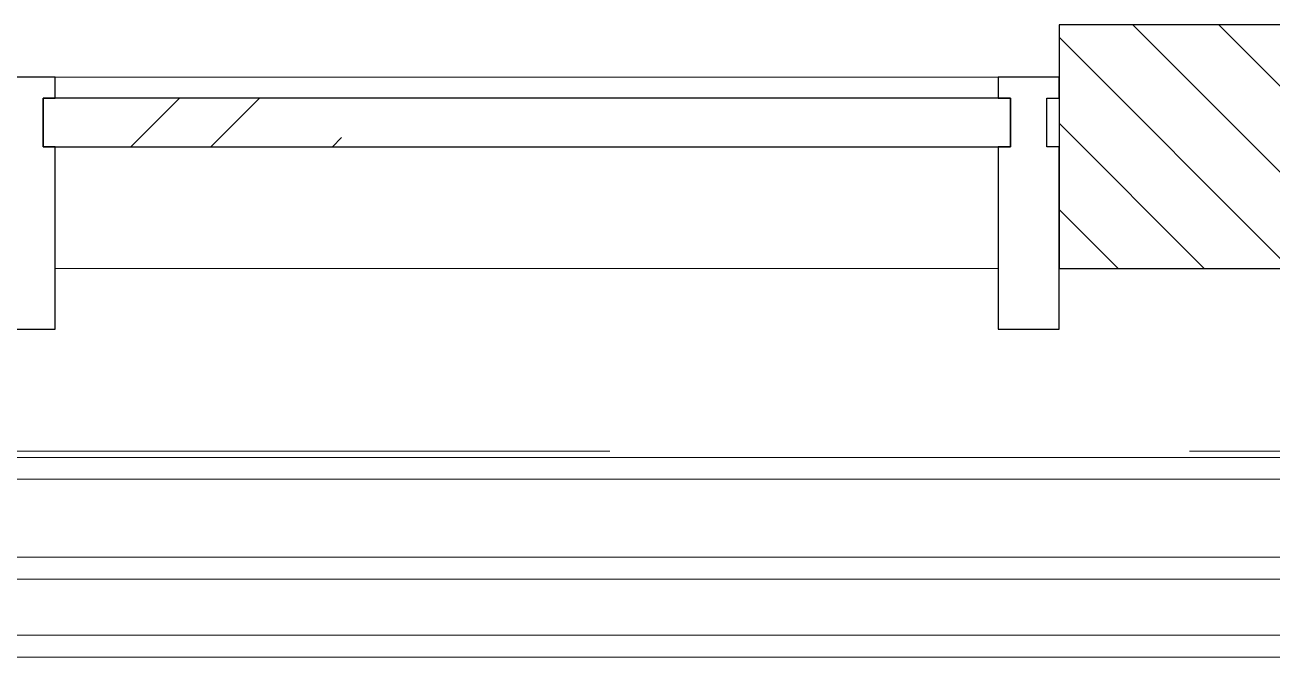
# Model space of a CAD drawing. Header units: millimetres. Extents: x 855 to 103073, y -1987 to 27400.
# Drawn here: x 35408 to 36433, y 26831 to 27350 of the extents above; entities that cross this region are included whole.
import ezdxf

# ---------------------------------------------------------------- set-up
doc = ezdxf.new("R2010")
doc.units = ezdxf.units.MM
doc.linetypes.add('Осевая', pattern=[3175, 635, -476.25, 1587.5, -476.25])
for name, color, linetype, lineweight in [('A-GLAZ-CURT', 7, 'Continuous', 9), ('A-GLAZ-CURT-1', 7, 'Continuous', 25), ('A-GLAZ-CWMG', 7, 'Continuous', 9), ('A-GLAZ-CWMG-2', 7, 'Continuous', 25), ('A-WALL', 7, 'Continuous', 9), ('M-EQPM', 7, 'Continuous', 9), ('Оси-2', 7, 'Осевая', 9)]:
    doc.layers.add(name, color=color, linetype=linetype, lineweight=lineweight)
doc.layers.add('A-WALL-4', color=7, linetype='Continuous', lineweight=25, true_color=0x3c3c3c)

# ---------------------------------------------------------------- blocks, each defined once
blk = doc.blocks.new('Системная панель - Стекло - 40мм-V8-План разверток пом_ 1_02_ Этаж 1')
at = {"layer": 'A-GLAZ-CURT'}
h = blk.add_hatch(dxfattribs=at)
h.set_pattern_fill('FP_17', color=256, style=0, pattern_type=2)
h.set_pattern_definition([(45, (-13122.76, -27190), (-282.8427, 282.8427), [200, -600]), (45, (-13322.76, -27290), (-282.8427, 282.8427), [600, -200]), (45, (-12922.76, -27390), (-282.8427, 282.8427), [200, -600])])
h.paths.add_polyline_path([(158, -40), (397.5, -40), (397.5, 0), (-397.5, 0), (-397.5, -40)])
at = {"layer": 'A-GLAZ-CURT-1'}
for p, q in [((397.5, 0), (-397.5, 0)), ((-397.5, 0), (-397.5, -40)), ((397.5, -40), (397.5, 0)), ((-397.5, -40), (397.5, -40))]:
    blk.add_line(p, q, dxfattribs=at)
blk = doc.blocks.new('Прямоугольный импост - Импост структурный с накладкой - 160мм-22794257-План разверток пом_ 1_02_ Этаж 1')
at = {"layer": 'A-GLAZ-CWMG'}
for p, q in [((4935, 27307), (4160, 27307)), ((4935, 27150), (4160, 27150))]:
    blk.add_line(p, q, dxfattribs=at)
blk = doc.blocks.new('Прямоугольный импост - Импост структурный с накладкой - 190мм-20153711-План разверток пом_ 1_02_ Этаж 1')
at = {"layer": 'A-GLAZ-CWMG-2'}
for p, q in [((-50, 40), (-50, 190)), ((-50, 190), (0, 190)), ((0, 190), (0, 40)), ((-40, 40), (-50, 40)), ((-40, 0), (-40, 40)), ((-10, 40), (-10, 0)), ((0, 40), (-10, 40)), ((-50, -17), (-50, 0)), ((-50, 0), (-40, 0)), ((-10, 0), (0, 0)), ((0, 0), (0, -17)), ((0, -17), (-50, -17))]:
    blk.add_line(p, q, dxfattribs=at)
blk = doc.blocks.new('Прямоугольный импост - Импост структурный с накладкой - 190мм-20153693-План разверток пом_ 1_02_ Этаж 1')
at = {"layer": 'A-GLAZ-CWMG-2'}
for p, q in [((-25, 40), (-25, 190)), ((-25, 190), (25, 190)), ((25, 190), (25, 40)), ((-15, 40), (-25, 40)), ((-15, 0), (-15, 40)), ((15, 40), (15, 0)), ((25, 40), (15, 40)), ((-25, -17), (-25, 0)), ((-25, 0), (-15, 0)), ((15, 0), (25, 0)), ((25, 0), (25, -17)), ((25, -17), (-25, -17))]:
    blk.add_line(p, q, dxfattribs=at)
blk = doc.blocks.new('radiator_prado_classic_z_tip_30_po exemplyaru - Classic Z Тип 30-500-30677905-План разверток пом_ 1_02_ Этаж 1')
at = {"layer": 'M-EQPM'}
for p, q in [((1800, 228), (0, 228)), ((0, 210), (1800, 210)), ((1800, 164), (0, 164)), ((0, 146), (1800, 146)), ((1800, 82), (0, 82)), ((1800, 64), (0, 64))]:
    blk.add_line(p, q, dxfattribs=at)

msp = doc.modelspace()

# ---------------------------------------------------------------- hatches: boundary and pattern name
at = {"layer": 'A-WALL'}
h = msp.add_hatch(dxfattribs=at)
h.set_pattern_fill('FP_18', color=256, style=0, pattern_type=2)
h.set_pattern_definition([(135, (22797.38, 0), (-35.35534, -35.35534), [])])
h.paths.add_polyline_path([(36487.4, 27150), (36507.4, 27150), (36507.4, 27350), (36257.6, 27350), (36257.6, 27150), (36486.4, 27150)])
h.paths.add_polyline_path([(26857.4, 27150), (26907.4, 27150), (26907.4, 27350), (26857.4, 27350)])

# ---------------------------------------------------------------- linework, layer by layer
at = {"layer": 'A-WALL-4'}
for p, q in [((36507.4, 27350), (36257.6, 27350)), ((36257.6, 27350), (36257.6, 27150)), ((36257.6, 27150), (36507.4, 27150))]:
    msp.add_line(p, q, dxfattribs=at)
at = {"layer": 'Оси-2'}
msp.add_line((23664.7, 27000), (40527.4, 27000), dxfattribs=at)

# ---------------------------------------------------------------- block references
at = {"layer": 'A-GLAZ-CURT'}
msp.add_blockref('Системная панель - Стекло - 40мм-V8-План разверток пом_ 1_02_ Этаж 1', (35820.1, 27290), dxfattribs=at)
at = {"layer": 'A-GLAZ-CWMG', "extrusion": (0, 0, -1), "rotation": 180}
for name, p in [('Прямоугольный импост - Импост структурный с накладкой - 190мм-20153693-План разверток пом_ 1_02_ Этаж 1', (-35407.6, 27290)), ('Прямоугольный импост - Импост структурный с накладкой - 190мм-20153711-План разверток пом_ 1_02_ Этаж 1', (-36257.6, 27290))]:
    msp.add_blockref(name, p, dxfattribs=at)
at = {"layer": 'A-GLAZ-CWMG'}
msp.add_blockref('Прямоугольный импост - Импост структурный с накладкой - 160мм-22794257-План разверток пом_ 1_02_ Этаж 1', (31272.6, 0), dxfattribs=at)
at = {"layer": 'M-EQPM', "rotation": 180}
msp.add_blockref('radiator_prado_classic_z_tip_30_po exemplyaru - Classic Z Тип 30-500-30677905-План разверток пом_ 1_02_ Этаж 1', (36477.1, 27058.8), dxfattribs=at)

doc.saveas('drawing.dxf')
